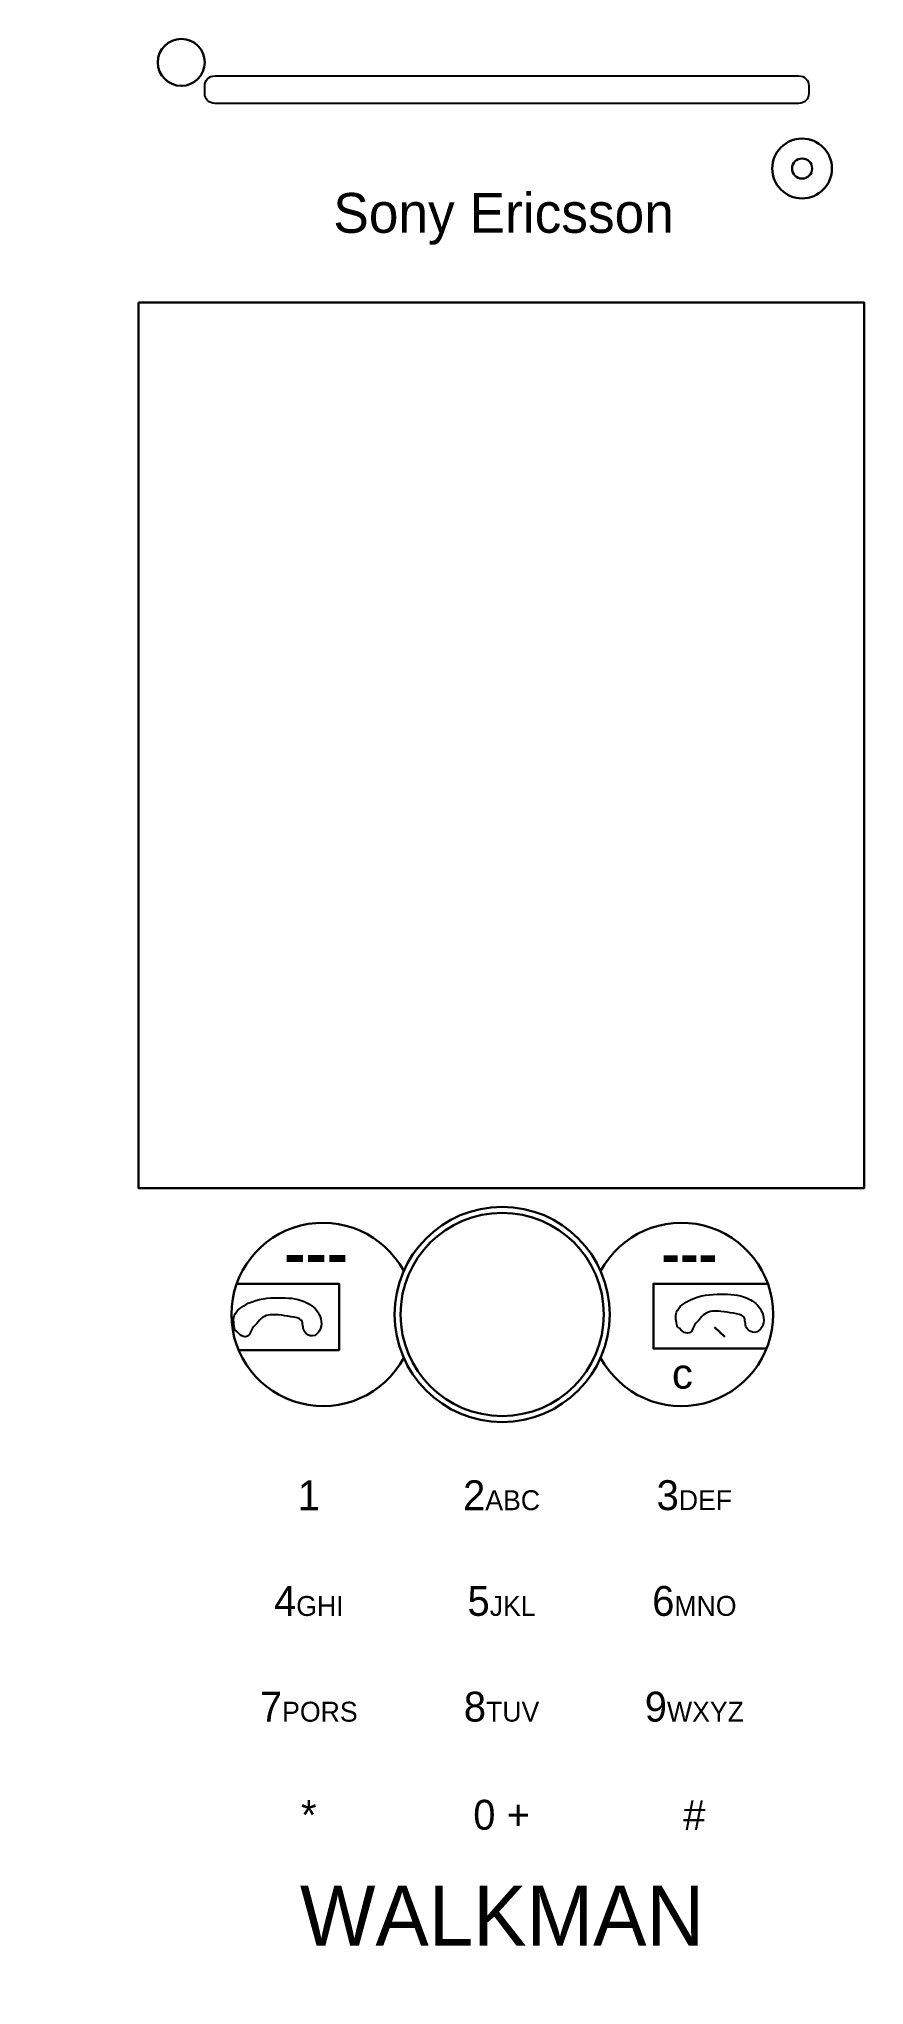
# Model space of a CAD drawing. Header units: inches. Extents: x 360 to 401.4, y 396.3 to 494.
import ezdxf

# ---------------------------------------------------------------- set-up
doc = ezdxf.new("R2010")
doc.units = ezdxf.units.IN
doc.header["$MEASUREMENT"] = 0
doc.layers.add('vidljivi bridovi', color=7, linetype='Continuous', lineweight=30)
doc.styles.get("Standard").update_dxf_attribs({"font": 'ARIAL.TTF'})

msp = doc.modelspace()

# ---------------------------------------------------------------- linework, layer by layer
msp.add_lwpolyline([(368.8419211207167, 492.139859230151), (398.1603135658465, 492.139859230151, -0.414213562373095), (398.6603135658465, 491.639859230151), (398.6603135658465, 491.2587332434925, -0.414213562373095), (398.1603135658465, 490.7587332434925), (368.8419211207167, 490.7587332434925, -0.4142135623730974), (368.3419211207167, 491.2587332434925), (368.3419211207167, 491.639859230151, -0.414213562373095)], format="xyb", close=True)
for points in [[(392.0502467698288, 429.3733169456752), (392.0268476980576, 430.0745898466223), (392.7288232772622, 430.7057353107901), (394.2497702839657, 430.9862445689587), (395.5367251046421, 430.7992383968464), (396.2153016120755, 430.2615960187347), (396.3088983885987, 429.3265654026471), (395.9579103542771, 429.0694320382298), (395.5367251046421, 429.3031897533702), (395.3963301845765, 429.8408323759561), (394.8815481584184, 430.0278383035942), (394.2497702839657, 430.1213413896504), (393.454197928238, 430.0044626543173), (393.1500085268973, 429.7005777468718), (392.8692181973278, 429.3265654026471), (392.7288232772622, 429.0694320382298), (392.4012348041504, 429.0694320382298), (392.0736458416001, 429.3499412963983), (392.0502226623003, 429.3733367686339), (392.0502226623003, 429.3733554152132)], [(369.8493343819045, 429.1936720818837), (369.8259353101333, 429.8949449828307), (370.5279108893379, 430.5260904469986), (372.0488578960414, 430.8065997051671), (373.3358127167177, 430.6195935330548), (374.0143892241511, 430.0819511549431), (374.1079860006743, 429.1469205388556), (373.7569979663528, 428.8897871744382), (373.3358127167177, 429.1235448895786), (373.1954177966522, 429.6611875121645), (372.680635770494, 429.8481934398026), (372.0488578960414, 429.9416965258588), (371.2532855403137, 429.8248177905257), (370.9490961389729, 429.5209328830803), (370.6683058094034, 429.1469205388556), (370.5279108893379, 428.8897871744382), (370.200322416226, 428.8897871744382), (369.8727334536757, 429.1702964326067), (369.849310274376, 429.1936919048424), (369.849310274376, 429.1937105514216)]]:
    msp.add_spline(points, degree=3)
at = {"layer": 'vidljivi bridovi', "lineweight": 30}
msp.add_line((393.92085101112, 429.3331719213672), (394.4474911489569, 428.836718289303), dxfattribs=at)
msp.add_lwpolyline([(365.0198558767655, 480.7658344030024), (401.4346241478969, 480.7658344030024), (401.4346241478969, 436.3035299081366), (365.0198558767655, 436.3035299081366)], close=True, dxfattribs=at)
for points in [[(369.9462453466243, 431.5104141760202), (375.0877552529167, 431.5104141760202), (375.0877552529167, 428.175083830113), (370.0435418949019, 428.175083830113)], [(396.5366493484345, 428.25088710159), (390.8604316743077, 428.25088710159), (390.8604316743077, 431.5104141760202), (396.6026298620333, 431.5104141760202)]]:
    msp.add_lwpolyline(points, dxfattribs=at)
for centre, radius in [((367.1643086070105, 492.8174717438572), 1.177612513706208), ((398.3227722757946, 487.4889861453773), 1.5), ((398.3227722757946, 487.4889861453773), 0.5046917059212319), ((383.2698558767655, 429.9677477269622), 5.4), ((383.2698558767655, 429.9677477269622), 5.1)]:
    msp.add_circle(centre, radius, dxfattribs=at)
for centre, radius, start, end in [((374.2798558767655, 429.9677477269622), 4.6, 28.30353734652257, 331.6964626534774), ((392.266925038958, 429.9677477269622), 4.601973064446156, 208.2205540408492, 151.7794459591508)]:
    msp.add_arc(centre, radius, start, end, dxfattribs=at)

# ---------------------------------------------------------------- texts
at = {"insert": (391.7913305299725, 427.7449571273664), "char_height": 1.5, "attachment_point": 1}
msp.add_mtext_dynamic_manual_height_columns('c', width=3.842846391161174, gutter_width=1, heights=[0], dxfattribs=at)
at = {"layer": 'vidljivi bridovi', "lineweight": 30, "attachment_point": 5}
for s, width, insert, char_height in [('{\\Ftxt|c238;Sony Ericsson}', 26.14828348335868, (383.3402174425072, 484.9609280470586), 2), ('{\\fArial Black|b0|i0|c238|p34;---}', 4.211771402908198, (373.933775724517, 433.0247496623198), 2), ('{\\fArial|b1|i0|c238|p34;---}', 4.417827960871364, (392.6629263383878, 433.0111566860044), 2), ('{\\Ftxt|c238;1}', 7.43395428855456, (373.5640422083928, 420.8850657396348, 0.5), 1.5), ('{\\Ftxt|c238;\\H0.75x;2\\H0.66667x;ABC}', 7.43395428855456, (383.239981174332, 420.8850657396348, 0.5), 2), ('{\\Ftxt|c238;\\H0.75x;3\\H0.66667x;DEF}', 7.43395428855456, (392.9159223404371, 420.8850657396348, 1), 2), ('{\\Ftxt|c238;\\H0.75x;4\\H0.66667x;GHI}', 7.43395428855456, (373.5640422083928, 415.5770033344969, 0.5), 2), ('{\\Ftxt|c238;\\H0.75x;5\\H0.66667x;JKL}', 7.43395428855456, (383.239981174332, 415.5770033344969, 0.5), 2), ('{\\Ftxt|c238;\\H0.75x;6\\H0.66667x;MNO}', 7.43395428855456, (392.9159223404371, 415.5770033344967, 0.5), 2), ('{\\Ftxt|c238;7\\H0.66667x;PORS}', 7.43395428855456, (373.5640422083928, 410.2689425151931, 1), 1.5), ('{\\Ftxt|c238;\\H0.75x;8\\H0.66667x;TUV}', 7.43395428855456, (383.239981174332, 410.2689425151931, 0.5), 2), ('{\\Ftxt|c238;\\H0.75x;9\\H0.66667x;WXYZ}', 7.43395428855456, (392.9159223404371, 410.2689425151929, 0.5), 2), ('{\\Ftxt|c238;*}', 7.43395428855456, (373.5640422083928, 404.8429241897007, 1), 1.5), ('{\\Ftxt|c238;0 +}', 7.43395428855456, (383.239981174332, 404.8429241897007, 0.5), 1.5), ('{\\Ftxt|c238;# }', 7.43395428855456, (392.9159223404371, 404.8429241897005, 0.5), 1.5), ('{\\Ftxt|c238;WALKMAN}', 26.59399313593667, (383.2659332337995, 399.7867342517812), 3)]:
    msp.add_mtext_dynamic_manual_height_columns(s, width=width, gutter_width=1, heights=[0], dxfattribs=dict(at, insert=insert, char_height=char_height))
at = {"layer": 'vidljivi bridovi', "lineweight": 30, "extrusion": (-1, 0, 0), "insert": (360.0198558767655, 443.6042592360606, -5), "char_height": 10, "attachment_point": 5, "text_direction": (0, -1, 0)}
msp.add_mtext('{\\fArial|b1|i0|c238|p34;----}', dxfattribs=at)
at = {"layer": 'vidljivi bridovi', "lineweight": 30, "extrusion": (0, -1, 0), "insert": (383.2272400123314, 396.3035299081366, -4.999999999999984), "char_height": 2.5, "attachment_point": 5, "text_direction": (1, 0, 0)}
msp.add_mtext_dynamic_manual_height_columns('WALKMAN', width=1.13686837721616e-13, gutter_width=1, heights=[0], dxfattribs=at)

doc.saveas('drawing.dxf')
